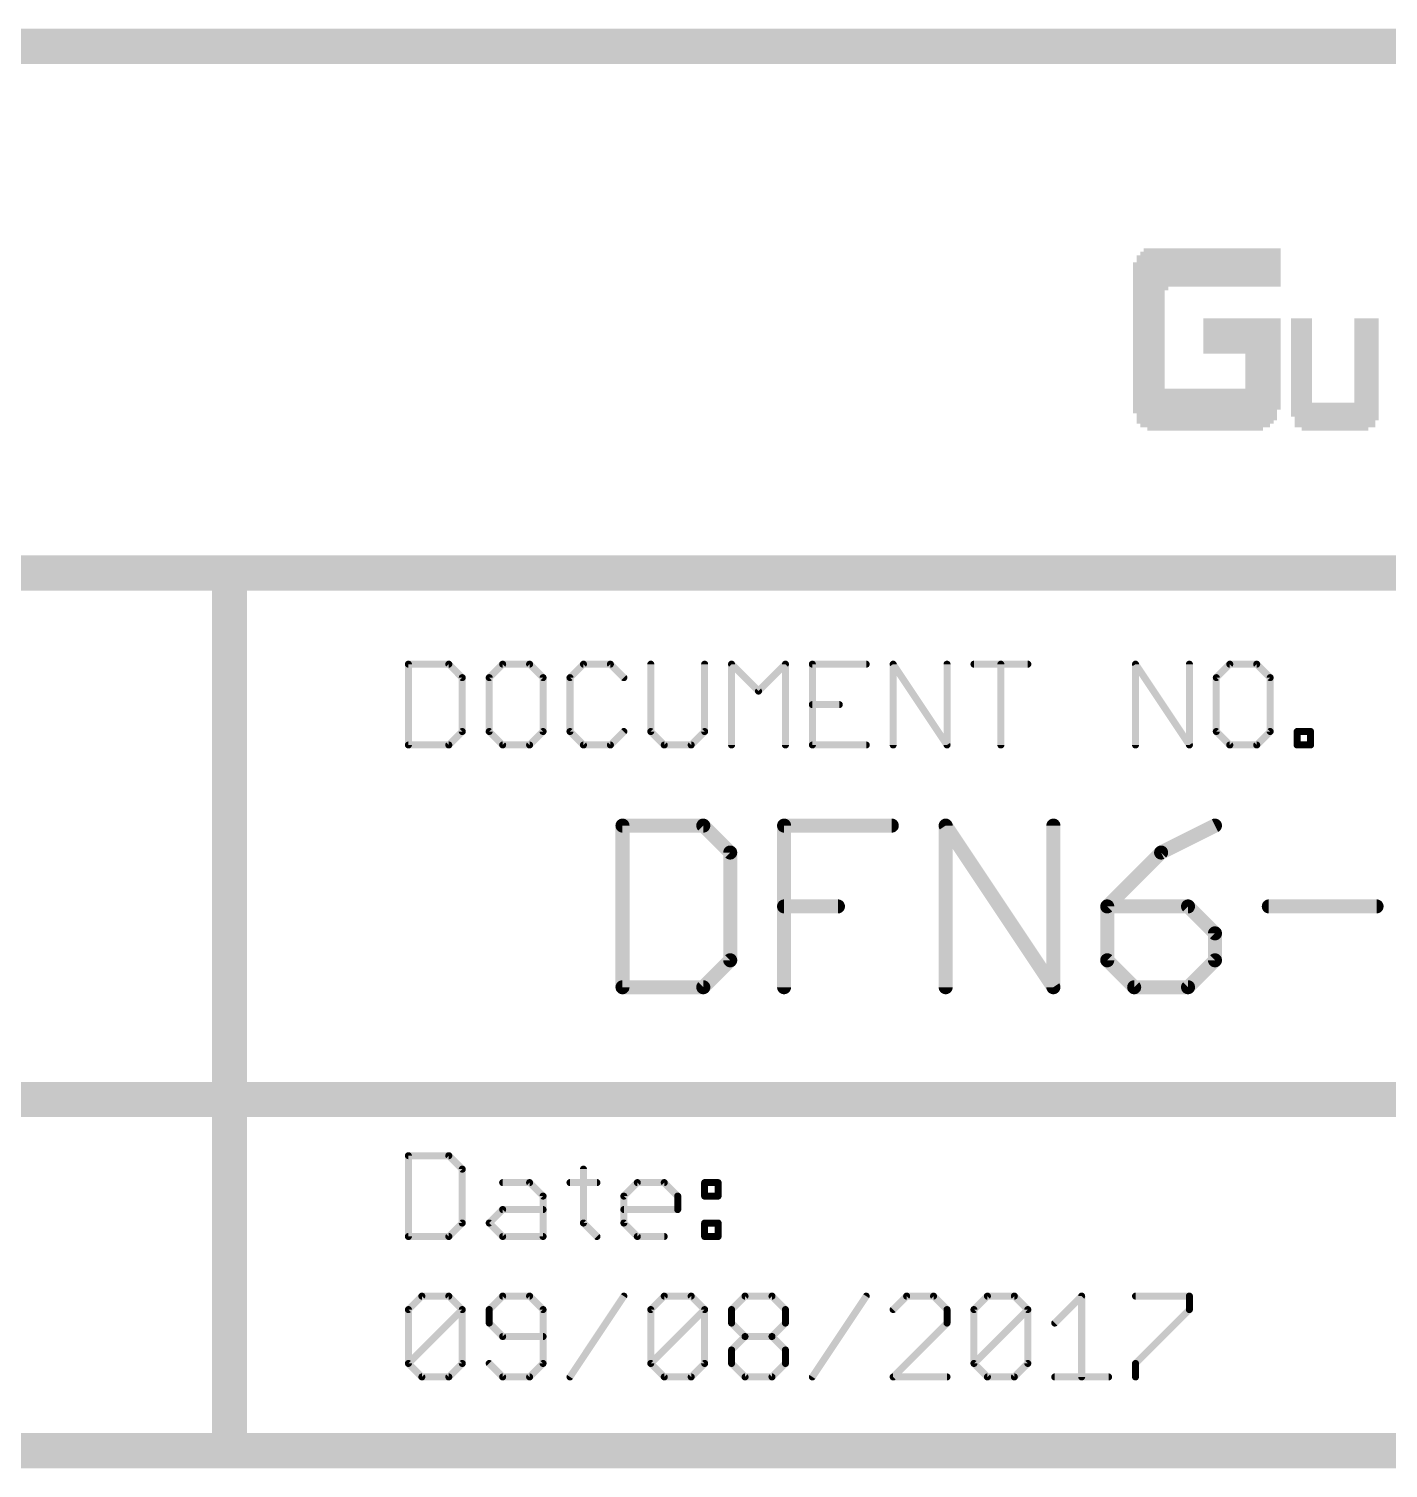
# Model space of a CAD drawing. Extents: x -1.41 to 8.41, y -3.01 to 3.01.
# Drawn here: x 6.386 to 7.16, y -3.01 to -2.19 of the extents above; entities that cross this region are included whole.
import ezdxf

# ---------------------------------------------------------------- set-up
doc = ezdxf.new("R2010")
doc.units = 0
doc.layers.add('52', color=253, linetype='CONTINUOUS')

# ---------------------------------------------------------------- blocks, each defined once
blk = doc.blocks.new('RECT')
blk.add_solid([(-0.5, -0.5), (0.5, -0.5), (-0.5, 0.5), (0.5, 0.5)])

msp = doc.modelspace()

# ---------------------------------------------------------------- linework, layer by layer
at = {"layer": '52'}
for points, const_width in [([(5.8, -2.2), (8.4, -2.2)], 0.02), ([(6.5, -2.5), (6.1, -2.5)], 0.02), ([(8, -2.5), (6.5, -2.5)], 0.02), ([(6.5, -2.5), (6.5, -2.8)], 0.02), ([(6.602, -2.551961), (6.602, -2.598)], 0.004), ([(6.62502, -2.551961), (6.602, -2.551961)], 0.004), ([(6.632693, -2.559634), (6.62502, -2.551961)], 0.004), ([(6.655712, -2.551961), (6.648039, -2.559634)], 0.004), ([(6.671059, -2.551961), (6.655712, -2.551961)], 0.004), ([(6.678732, -2.559634), (6.671059, -2.551961)], 0.004), ([(6.701752, -2.551961), (6.694078, -2.559634)], 0.004), ([(6.717098, -2.551961), (6.701752, -2.551961)], 0.004), ([(6.724771, -2.559634), (6.717098, -2.551961)], 0.004), ([(6.740118, -2.551961), (6.740118, -2.590327)], 0.004), ([(6.770811, -2.590327), (6.770811, -2.551961)], 0.004), ([(6.786157, -2.598), (6.786157, -2.551961)], 0.004), ([(6.786157, -2.551961), (6.801503, -2.567307)], 0.004), ([(6.801503, -2.567307), (6.81685, -2.551961)], 0.004), ([(6.81685, -2.551961), (6.81685, -2.598)], 0.004), ([(6.862889, -2.551961), (6.832196, -2.551961)], 0.004), ([(6.832196, -2.551961), (6.832196, -2.598)], 0.004), ([(6.878235, -2.598), (6.878235, -2.551961)], 0.004), ([(6.878235, -2.551961), (6.908928, -2.598)], 0.004), ([(6.908928, -2.598), (6.908928, -2.551961)], 0.004), ([(6.924275, -2.551961), (6.954968, -2.551961)], 0.004), ([(6.939621, -2.598), (6.939621, -2.551961)], 0.004), ([(7.016353, -2.598), (7.016353, -2.551961)], 0.004), ([(7.016353, -2.551961), (7.047046, -2.598)], 0.004), ([(7.047046, -2.598), (7.047046, -2.551961)], 0.004), ([(7.070066, -2.551961), (7.062392, -2.559634)], 0.004), ([(7.085412, -2.551961), (7.070066, -2.551961)], 0.004), ([(7.093085, -2.559634), (7.085412, -2.551961)], 0.004), ([(6.632693, -2.590327), (6.632693, -2.559634)], 0.004), ([(6.648039, -2.559634), (6.648039, -2.590327)], 0.004), ([(6.678732, -2.590327), (6.678732, -2.559634)], 0.004), ([(6.694078, -2.559634), (6.694078, -2.590327)], 0.004), ([(7.062392, -2.559634), (7.062392, -2.590327)], 0.004), ([(7.093085, -2.590327), (7.093085, -2.559634)], 0.004), ([(6.832196, -2.57498), (6.847543, -2.57498)], 0.004), ([(6.62502, -2.598), (6.632693, -2.590327)], 0.004), ([(6.648039, -2.590327), (6.655712, -2.598)], 0.004), ([(6.671059, -2.598), (6.678732, -2.590327)], 0.004), ([(6.694078, -2.590327), (6.701752, -2.598)], 0.004), ([(6.717098, -2.598), (6.724771, -2.590327)], 0.004), ([(6.740118, -2.590327), (6.747791, -2.598)], 0.004), ([(6.763137, -2.598), (6.770811, -2.590327)], 0.004), ([(7.062392, -2.590327), (7.070066, -2.598)], 0.004), ([(7.085412, -2.598), (7.093085, -2.590327)], 0.004), ([(7.108432, -2.598), (7.108432, -2.590327)], 0.004), ([(7.108432, -2.590327), (7.116105, -2.590327)], 0.004), ([(7.116105, -2.590327), (7.116105, -2.598)], 0.004), ([(6.602, -2.598), (6.62502, -2.598)], 0.004), ([(6.655712, -2.598), (6.671059, -2.598)], 0.004), ([(6.701752, -2.598), (6.717098, -2.598)], 0.004), ([(6.747791, -2.598), (6.763137, -2.598)], 0.004), ([(6.832196, -2.598), (6.862889, -2.598)], 0.004), ([(7.070066, -2.598), (7.085412, -2.598)], 0.004), ([(7.116105, -2.598), (7.108432, -2.598)], 0.004), ([(6.724, -2.643921), (6.724, -2.736)], 0.008), ([(6.770039, -2.643921), (6.724, -2.643921)], 0.008), ([(6.785386, -2.659268), (6.770039, -2.643921)], 0.008), ([(6.816079, -2.736), (6.816079, -2.643921)], 0.008), ([(6.816079, -2.643921), (6.877464, -2.643921)], 0.008), ([(6.908157, -2.736), (6.908157, -2.643921)], 0.008), ([(6.908157, -2.643921), (6.969543, -2.736)], 0.008), ([(6.969543, -2.736), (6.969543, -2.643921)], 0.008), ([(7.061622, -2.643921), (7.030929, -2.659268)], 0.008), ([(6.785386, -2.720654), (6.785386, -2.659268)], 0.008), ([(7.030929, -2.659268), (7.000236, -2.689961)], 0.008), ([(6.816079, -2.689961), (6.846771, -2.689961)], 0.008), ([(7.000236, -2.689961), (7.000236, -2.720654)], 0.008), ([(7.046275, -2.689961), (7.000236, -2.689961)], 0.008), ([(7.061622, -2.705307), (7.046275, -2.689961)], 0.008), ([(7.092314, -2.689961), (7.1537, -2.689961)], 0.008), ([(7.061622, -2.720654), (7.061622, -2.705307)], 0.008), ([(6.770039, -2.736), (6.785386, -2.720654)], 0.008), ([(7.000236, -2.720654), (7.015582, -2.736)], 0.008), ([(7.046275, -2.736), (7.061622, -2.720654)], 0.008), ([(6.724, -2.736), (6.770039, -2.736)], 0.008), ([(7.015582, -2.736), (7.046275, -2.736)], 0.008), ([(6.1, -2.8), (6.5, -2.8)], 0.02), ([(6.5, -2.8), (6.5, -3)], 0.02), ([(6.5, -2.8), (7.2, -2.8)], 0.02), ([(6.602, -2.831961), (6.602, -2.878)], 0.004), ([(6.62502, -2.831961), (6.602, -2.831961)], 0.004), ([(6.632693, -2.839634), (6.62502, -2.831961)], 0.004), ([(6.632693, -2.870327), (6.632693, -2.839634)], 0.004), ([(6.655712, -2.847307), (6.671059, -2.847307)], 0.004), ([(6.671059, -2.847307), (6.678732, -2.85498)], 0.004), ([(6.694078, -2.847307), (6.709425, -2.847307)], 0.004), ([(6.701752, -2.839634), (6.701752, -2.870327)], 0.004), ([(6.724771, -2.85498), (6.732444, -2.847307)], 0.004), ([(6.732444, -2.847307), (6.747791, -2.847307)], 0.004), ([(6.747791, -2.847307), (6.755464, -2.85498)], 0.004), ([(6.770811, -2.847307), (6.778484, -2.847307)], 0.004), ([(6.770811, -2.85498), (6.770811, -2.847307)], 0.004), ([(6.778484, -2.847307), (6.778484, -2.85498)], 0.004), ([(6.678732, -2.85498), (6.678732, -2.878)], 0.004), ([(6.724771, -2.870327), (6.724771, -2.85498)], 0.004), ([(6.755464, -2.85498), (6.755464, -2.862654)], 0.004), ([(6.778484, -2.85498), (6.770811, -2.85498)], 0.004), ([(6.648039, -2.870327), (6.655712, -2.862654)], 0.004), ([(6.655712, -2.862654), (6.678732, -2.862654)], 0.004), ([(6.755464, -2.862654), (6.724771, -2.862654)], 0.004), ([(6.62502, -2.878), (6.632693, -2.870327)], 0.004), ([(6.655712, -2.878), (6.648039, -2.870327)], 0.004), ([(6.701752, -2.870327), (6.709425, -2.878)], 0.004), ([(6.732444, -2.878), (6.724771, -2.870327)], 0.004), ([(6.770811, -2.870327), (6.778484, -2.870327)], 0.004), ([(6.770811, -2.878), (6.770811, -2.870327)], 0.004), ([(6.778484, -2.870327), (6.778484, -2.878)], 0.004), ([(6.602, -2.878), (6.62502, -2.878)], 0.004), ([(6.678732, -2.878), (6.655712, -2.878)], 0.004), ([(6.747791, -2.878), (6.732444, -2.878)], 0.004), ([(6.778484, -2.878), (6.770811, -2.878)], 0.004), ([(6.602, -2.919634), (6.609673, -2.911961)], 0.004), ([(6.609673, -2.911961), (6.62502, -2.911961)], 0.004), ([(6.62502, -2.911961), (6.632693, -2.919634)], 0.004), ([(6.655712, -2.911961), (6.648039, -2.919634)], 0.004), ([(6.671059, -2.911961), (6.655712, -2.911961)], 0.004), ([(6.678732, -2.919634), (6.671059, -2.911961)], 0.004), ([(6.694078, -2.958), (6.724771, -2.911961)], 0.004), ([(6.740118, -2.919634), (6.747791, -2.911961)], 0.004), ([(6.747791, -2.911961), (6.763137, -2.911961)], 0.004), ([(6.763137, -2.911961), (6.770811, -2.919634)], 0.004), ([(6.786157, -2.919634), (6.79383, -2.911961)], 0.004), ([(6.79383, -2.911961), (6.809177, -2.911961)], 0.004), ([(6.809177, -2.911961), (6.81685, -2.919634)], 0.004), ([(6.832196, -2.958), (6.862889, -2.911961)], 0.004), ([(6.885909, -2.911961), (6.878235, -2.919634)], 0.004), ([(6.901255, -2.911961), (6.885909, -2.911961)], 0.004), ([(6.908928, -2.919634), (6.901255, -2.911961)], 0.004), ([(6.924275, -2.919634), (6.931948, -2.911961)], 0.004), ([(6.931948, -2.911961), (6.947294, -2.911961)], 0.004), ([(6.947294, -2.911961), (6.954968, -2.919634)], 0.004), ([(6.970314, -2.927307), (6.98566, -2.911961)], 0.004), ([(6.98566, -2.911961), (6.98566, -2.958)], 0.004), ([(7.016353, -2.911961), (7.047046, -2.911961)], 0.004), ([(7.047046, -2.911961), (7.047046, -2.919634)], 0.004), ([(6.602, -2.950327), (6.602, -2.919634)], 0.004), ([(6.602, -2.950327), (6.632693, -2.919634)], 0.004), ([(6.632693, -2.919634), (6.632693, -2.950327)], 0.004), ([(6.648039, -2.919634), (6.648039, -2.927307)], 0.004), ([(6.678732, -2.950327), (6.678732, -2.919634)], 0.004), ([(6.740118, -2.950327), (6.740118, -2.919634)], 0.004), ([(6.740118, -2.950327), (6.770811, -2.919634)], 0.004), ([(6.770811, -2.919634), (6.770811, -2.950327)], 0.004), ([(6.786157, -2.927307), (6.786157, -2.919634)], 0.004), ([(6.81685, -2.919634), (6.81685, -2.927307)], 0.004), ([(6.908928, -2.927307), (6.908928, -2.919634)], 0.004), ([(6.924275, -2.950327), (6.924275, -2.919634)], 0.004), ([(6.924275, -2.950327), (6.954968, -2.919634)], 0.004), ([(6.954968, -2.919634), (6.954968, -2.950327)], 0.004), ([(7.047046, -2.919634), (7.016353, -2.950327)], 0.004), ([(6.648039, -2.927307), (6.655712, -2.93498)], 0.004), ([(6.79383, -2.93498), (6.786157, -2.927307)], 0.004), ([(6.81685, -2.927307), (6.809177, -2.93498)], 0.004), ([(6.878235, -2.958), (6.908928, -2.927307)], 0.004), ([(6.655712, -2.93498), (6.678732, -2.93498)], 0.004), ([(6.786157, -2.942654), (6.79383, -2.93498)], 0.004), ([(6.79383, -2.93498), (6.809177, -2.93498)], 0.004), ([(6.809177, -2.93498), (6.81685, -2.942654)], 0.004), ([(6.786157, -2.950327), (6.786157, -2.942654)], 0.004), ([(6.81685, -2.942654), (6.81685, -2.950327)], 0.004), ([(6.609673, -2.958), (6.602, -2.950327)], 0.004), ([(6.632693, -2.950327), (6.62502, -2.958)], 0.004), ([(6.648039, -2.950327), (6.655712, -2.958)], 0.004), ([(6.671059, -2.958), (6.678732, -2.950327)], 0.004), ([(6.747791, -2.958), (6.740118, -2.950327)], 0.004), ([(6.770811, -2.950327), (6.763137, -2.958)], 0.004), ([(6.79383, -2.958), (6.786157, -2.950327)], 0.004), ([(6.81685, -2.950327), (6.809177, -2.958)], 0.004), ([(6.931948, -2.958), (6.924275, -2.950327)], 0.004), ([(6.954968, -2.950327), (6.947294, -2.958)], 0.004), ([(7.016353, -2.950327), (7.016353, -2.958)], 0.004), ([(6.62502, -2.958), (6.609673, -2.958)], 0.004), ([(6.655712, -2.958), (6.671059, -2.958)], 0.004), ([(6.763137, -2.958), (6.747791, -2.958)], 0.004), ([(6.809177, -2.958), (6.79383, -2.958)], 0.004), ([(6.908928, -2.958), (6.878235, -2.958)], 0.004), ([(6.947294, -2.958), (6.931948, -2.958)], 0.004), ([(6.970314, -2.958), (7.001007, -2.958)], 0.004), ([(5.8, -3), (6.5, -3)], 0.02), ([(6.5, -3), (7.2, -3)], 0.02)]:
    msp.add_lwpolyline(points, dxfattribs=dict(at, const_width=const_width))
for points, const_width in [([(6.5, -2.495, 1), (6.5, -2.505)], 0.01), ([(6.505, -2.5, 1), (6.495, -2.5)], 0.01), ([(6.5, -2.505, 1), (6.5, -2.495)], 0.01), ([(6.603, -2.551961, 1), (6.601, -2.551961)], 0.002), ([(6.602, -2.550961, 1), (6.602, -2.552961)], 0.002), ([(6.625727, -2.551254, 1), (6.624312, -2.552668)], 0.002), ([(6.62502, -2.552961, 1), (6.62502, -2.550961)], 0.002), ([(6.655712, -2.550961, 1), (6.655712, -2.552961)], 0.002), ([(6.656419, -2.552668, 1), (6.655005, -2.551254)], 0.002), ([(6.671766, -2.551254, 1), (6.670352, -2.552668)], 0.002), ([(6.671059, -2.552961, 1), (6.671059, -2.550961)], 0.002), ([(6.701752, -2.550961, 1), (6.701752, -2.552961)], 0.002), ([(6.702459, -2.552668, 1), (6.701044, -2.551254)], 0.002), ([(6.717805, -2.551254, 1), (6.716391, -2.552668)], 0.002), ([(6.717098, -2.552961, 1), (6.717098, -2.550961)], 0.002), ([(6.741118, -2.551961, 1), (6.739118, -2.551961)], 0.002), ([(6.771811, -2.551961, 1), (6.769811, -2.551961)], 0.002), ([(6.787157, -2.551961, 1), (6.785157, -2.551961)], 0.002), ([(6.786864, -2.551254, 1), (6.78545, -2.552668)], 0.002), ([(6.81785, -2.551961, 1), (6.81585, -2.551961)], 0.002), ([(6.817557, -2.552668, 1), (6.816143, -2.551254)], 0.002), ([(6.832196, -2.550961, 1), (6.832196, -2.552961)], 0.002), ([(6.833196, -2.551961, 1), (6.831196, -2.551961)], 0.002), ([(6.862889, -2.552961, 1), (6.862889, -2.550961)], 0.002), ([(6.879068, -2.551406, 1), (6.877403, -2.552515)], 0.002), ([(6.879235, -2.551961, 1), (6.877235, -2.551961)], 0.002), ([(6.909928, -2.551961, 1), (6.907928, -2.551961)], 0.002), ([(6.924275, -2.550961, 1), (6.924275, -2.552961)], 0.002), ([(6.940621, -2.551961, 1), (6.938621, -2.551961)], 0.002), ([(6.954968, -2.552961, 1), (6.954968, -2.550961)], 0.002), ([(7.017353, -2.551961, 1), (7.015353, -2.551961)], 0.002), ([(7.017185, -2.551406, 1), (7.015521, -2.552515)], 0.002), ([(7.048046, -2.551961, 1), (7.046046, -2.551961)], 0.002), ([(7.070066, -2.550961, 1), (7.070066, -2.552961)], 0.002), ([(7.070773, -2.552668, 1), (7.069358, -2.551254)], 0.002), ([(7.086119, -2.551254, 1), (7.084705, -2.552668)], 0.002), ([(7.085412, -2.552961, 1), (7.085412, -2.550961)], 0.002), ([(6.633693, -2.559634, 1), (6.631693, -2.559634)], 0.002), ([(6.631986, -2.560341, 1), (6.6334, -2.558927)], 0.002), ([(6.649039, -2.559634, 1), (6.647039, -2.559634)], 0.002), ([(6.647332, -2.558927, 1), (6.648746, -2.560341)], 0.002), ([(6.679732, -2.559634, 1), (6.677732, -2.559634)], 0.002), ([(6.678025, -2.560341, 1), (6.679439, -2.558927)], 0.002), ([(6.695078, -2.559634, 1), (6.693078, -2.559634)], 0.002), ([(6.693371, -2.558927, 1), (6.694786, -2.560341)], 0.002), ([(6.724064, -2.560341, 1), (6.725478, -2.558927)], 0.002), ([(7.063392, -2.559634, 1), (7.061392, -2.559634)], 0.002), ([(7.061685, -2.558927, 1), (7.0631, -2.560341)], 0.002), ([(7.094085, -2.559634, 1), (7.092085, -2.559634)], 0.002), ([(7.092378, -2.560341, 1), (7.093792, -2.558927)], 0.002), ([(6.800796, -2.5666, 1), (6.80221, -2.568014)], 0.002), ([(6.800796, -2.568014, 1), (6.80221, -2.5666)], 0.002), ([(6.832196, -2.57398, 1), (6.832196, -2.57598)], 0.002), ([(6.847543, -2.57598, 1), (6.847543, -2.57398)], 0.002), ([(6.631693, -2.590327, 1), (6.633693, -2.590327)], 0.002), ([(6.6334, -2.591034, 1), (6.631986, -2.58962)], 0.002), ([(6.648746, -2.58962, 1), (6.647332, -2.591034)], 0.002), ([(6.647039, -2.590327, 1), (6.649039, -2.590327)], 0.002), ([(6.677732, -2.590327, 1), (6.679732, -2.590327)], 0.002), ([(6.679439, -2.591034, 1), (6.678025, -2.58962)], 0.002), ([(6.694786, -2.58962, 1), (6.693371, -2.591034)], 0.002), ([(6.693078, -2.590327, 1), (6.695078, -2.590327)], 0.002), ([(6.725478, -2.591034, 1), (6.724064, -2.58962)], 0.002), ([(6.740825, -2.58962, 1), (6.739411, -2.591034)], 0.002), ([(6.739118, -2.590327, 1), (6.741118, -2.590327)], 0.002), ([(6.769811, -2.590327, 1), (6.771811, -2.590327)], 0.002), ([(6.771518, -2.591034, 1), (6.770103, -2.58962)], 0.002), ([(7.0631, -2.58962, 1), (7.061685, -2.591034)], 0.002), ([(7.061392, -2.590327, 1), (7.063392, -2.590327)], 0.002), ([(7.092085, -2.590327, 1), (7.094085, -2.590327)], 0.002), ([(7.093792, -2.591034, 1), (7.092378, -2.58962)], 0.002), ([(7.109432, -2.590327, 1), (7.107432, -2.590327)], 0.002), ([(7.108432, -2.589327, 1), (7.108432, -2.591327)], 0.002), ([(7.117105, -2.590327, 1), (7.115105, -2.590327)], 0.002), ([(7.116105, -2.591327, 1), (7.116105, -2.589327)], 0.002), ([(6.602, -2.597, 1), (6.602, -2.599)], 0.002), ([(6.601, -2.598, 1), (6.603, -2.598)], 0.002), ([(6.624312, -2.597293, 1), (6.625727, -2.598707)], 0.002), ([(6.62502, -2.599, 1), (6.62502, -2.597)], 0.002), ([(6.655712, -2.597, 1), (6.655712, -2.599)], 0.002), ([(6.655005, -2.598707, 1), (6.656419, -2.597293)], 0.002), ([(6.670352, -2.597293, 1), (6.671766, -2.598707)], 0.002), ([(6.671059, -2.599, 1), (6.671059, -2.597)], 0.002), ([(6.701752, -2.597, 1), (6.701752, -2.599)], 0.002), ([(6.701044, -2.598707, 1), (6.702459, -2.597293)], 0.002), ([(6.716391, -2.597293, 1), (6.717805, -2.598707)], 0.002), ([(6.717098, -2.599, 1), (6.717098, -2.597)], 0.002), ([(6.747791, -2.597, 1), (6.747791, -2.599)], 0.002), ([(6.747084, -2.598707, 1), (6.748498, -2.597293)], 0.002), ([(6.76243, -2.597293, 1), (6.763844, -2.598707)], 0.002), ([(6.763137, -2.599, 1), (6.763137, -2.597)], 0.002), ([(6.785157, -2.598, 1), (6.787157, -2.598)], 0.002), ([(6.81585, -2.598, 1), (6.81785, -2.598)], 0.002), ([(6.832196, -2.597, 1), (6.832196, -2.599)], 0.002), ([(6.831196, -2.598, 1), (6.833196, -2.598)], 0.002), ([(6.862889, -2.599, 1), (6.862889, -2.597)], 0.002), ([(6.877235, -2.598, 1), (6.879235, -2.598)], 0.002), ([(6.907928, -2.598, 1), (6.909928, -2.598)], 0.002), ([(6.908096, -2.598555, 1), (6.90976, -2.597445)], 0.002), ([(6.938621, -2.598, 1), (6.940621, -2.598)], 0.002), ([(7.015353, -2.598, 1), (7.017353, -2.598)], 0.002), ([(7.046046, -2.598, 1), (7.048046, -2.598)], 0.002), ([(7.046214, -2.598555, 1), (7.047878, -2.597445)], 0.002), ([(7.070066, -2.597, 1), (7.070066, -2.599)], 0.002), ([(7.069358, -2.598707, 1), (7.070773, -2.597293)], 0.002), ([(7.084705, -2.597293, 1), (7.086119, -2.598707)], 0.002), ([(7.085412, -2.599, 1), (7.085412, -2.597)], 0.002), ([(7.108432, -2.597, 1), (7.108432, -2.599)], 0.002), ([(7.107432, -2.598, 1), (7.109432, -2.598)], 0.002), ([(7.115105, -2.598, 1), (7.117105, -2.598)], 0.002), ([(7.116105, -2.599, 1), (7.116105, -2.597)], 0.002), ([(6.726, -2.643921, 1), (6.722, -2.643921)], 0.004), ([(6.724, -2.641921, 1), (6.724, -2.645921)], 0.004), ([(6.771453, -2.642507, 1), (6.768625, -2.645336)], 0.004), ([(6.770039, -2.645921, 1), (6.770039, -2.641921)], 0.004), ([(6.818079, -2.643921, 1), (6.814079, -2.643921)], 0.004), ([(6.816079, -2.641921, 1), (6.816079, -2.645921)], 0.004), ([(6.877464, -2.645921, 1), (6.877464, -2.641921)], 0.004), ([(6.910157, -2.643921, 1), (6.906157, -2.643921)], 0.004), ([(6.909821, -2.642812, 1), (6.906493, -2.645031)], 0.004), ([(6.971543, -2.643921, 1), (6.967543, -2.643921)], 0.004), ([(7.062516, -2.64571, 1), (7.060727, -2.642133)], 0.004), ([(6.787386, -2.659268, 1), (6.783386, -2.659268)], 0.004), ([(6.783971, -2.660682, 1), (6.7868, -2.657854)], 0.004), ([(7.030034, -2.657479, 1), (7.031823, -2.661057)], 0.004), ([(7.032343, -2.660682, 1), (7.029514, -2.657854)], 0.004), ([(6.816079, -2.687961, 1), (6.816079, -2.691961)], 0.004), ([(6.846771, -2.691961, 1), (6.846771, -2.687961)], 0.004), ([(7.002236, -2.689961, 1), (6.998236, -2.689961)], 0.004), ([(7.000236, -2.687961, 1), (7.000236, -2.691961)], 0.004), ([(6.998822, -2.688547, 1), (7.00165, -2.691375)], 0.004), ([(7.047689, -2.688547, 1), (7.044861, -2.691375)], 0.004), ([(7.046275, -2.691961, 1), (7.046275, -2.687961)], 0.004), ([(7.092314, -2.687961, 1), (7.092314, -2.691961)], 0.004), ([(7.1537, -2.691961, 1), (7.1537, -2.687961)], 0.004), ([(7.063622, -2.705307, 1), (7.059622, -2.705307)], 0.004), ([(7.060207, -2.706721, 1), (7.063036, -2.703893)], 0.004), ([(6.783386, -2.720654, 1), (6.787386, -2.720654)], 0.004), ([(6.7868, -2.722068, 1), (6.783971, -2.719239)], 0.004), ([(7.00165, -2.719239, 1), (6.998822, -2.722068)], 0.004), ([(6.998236, -2.720654, 1), (7.002236, -2.720654)], 0.004), ([(7.059622, -2.720654, 1), (7.063622, -2.720654)], 0.004), ([(7.063036, -2.722068, 1), (7.060207, -2.719239)], 0.004), ([(6.724, -2.734, 1), (6.724, -2.738)], 0.004), ([(6.722, -2.736, 1), (6.726, -2.736)], 0.004), ([(6.768625, -2.734586, 1), (6.771453, -2.737414)], 0.004), ([(6.770039, -2.738, 1), (6.770039, -2.734)], 0.004), ([(6.814079, -2.736, 1), (6.818079, -2.736)], 0.004), ([(6.906157, -2.736, 1), (6.910157, -2.736)], 0.004), ([(6.967543, -2.736, 1), (6.971543, -2.736)], 0.004), ([(6.967879, -2.737109, 1), (6.971207, -2.734891)], 0.004), ([(7.015582, -2.734, 1), (7.015582, -2.738)], 0.004), ([(7.014168, -2.737414, 1), (7.016996, -2.734586)], 0.004), ([(7.044861, -2.734586, 1), (7.047689, -2.737414)], 0.004), ([(7.046275, -2.738, 1), (7.046275, -2.734)], 0.004), ([(6.505, -2.8, 1), (6.495, -2.8)], 0.01), ([(6.5, -2.795, 1), (6.5, -2.805)], 0.01), ([(6.495, -2.8, 1), (6.505, -2.8)], 0.01), ([(6.5, -2.805, 1), (6.5, -2.795)], 0.01), ([(6.603, -2.831961, 1), (6.601, -2.831961)], 0.002), ([(6.602, -2.830961, 1), (6.602, -2.832961)], 0.002), ([(6.625727, -2.831254, 1), (6.624312, -2.832668)], 0.002), ([(6.62502, -2.832961, 1), (6.62502, -2.830961)], 0.002), ([(6.633693, -2.839634, 1), (6.631693, -2.839634)], 0.002), ([(6.631986, -2.840341, 1), (6.6334, -2.838927)], 0.002), ([(6.655712, -2.846307, 1), (6.655712, -2.848307)], 0.002), ([(6.671766, -2.8466, 1), (6.670352, -2.848014)], 0.002), ([(6.671059, -2.848307, 1), (6.671059, -2.846307)], 0.002), ([(6.694078, -2.846307, 1), (6.694078, -2.848307)], 0.002), ([(6.702752, -2.839634, 1), (6.700752, -2.839634)], 0.002), ([(6.709425, -2.848307, 1), (6.709425, -2.846307)], 0.002), ([(6.732444, -2.846307, 1), (6.732444, -2.848307)], 0.002), ([(6.733152, -2.848014, 1), (6.731737, -2.8466)], 0.002), ([(6.748498, -2.8466, 1), (6.747084, -2.848014)], 0.002), ([(6.747791, -2.848307, 1), (6.747791, -2.846307)], 0.002), ([(6.770811, -2.846307, 1), (6.770811, -2.848307)], 0.002), ([(6.771811, -2.847307, 1), (6.769811, -2.847307)], 0.002), ([(6.779484, -2.847307, 1), (6.777484, -2.847307)], 0.002), ([(6.778484, -2.848307, 1), (6.778484, -2.846307)], 0.002), ([(6.679732, -2.85498, 1), (6.677732, -2.85498)], 0.002), ([(6.678025, -2.855688, 1), (6.679439, -2.854273)], 0.002), ([(6.725771, -2.85498, 1), (6.723771, -2.85498)], 0.002), ([(6.724064, -2.854273, 1), (6.725478, -2.855688)], 0.002), ([(6.756464, -2.85498, 1), (6.754464, -2.85498)], 0.002), ([(6.754757, -2.855688, 1), (6.756171, -2.854273)], 0.002), ([(6.770811, -2.85398, 1), (6.770811, -2.85598)], 0.002), ([(6.778484, -2.85598, 1), (6.778484, -2.85398)], 0.002), ([(6.655712, -2.861654, 1), (6.655712, -2.863654)], 0.002), ([(6.656419, -2.863361, 1), (6.655005, -2.861947)], 0.002), ([(6.678732, -2.863654, 1), (6.678732, -2.861654)], 0.002), ([(6.724771, -2.861654, 1), (6.724771, -2.863654)], 0.002), ([(6.754464, -2.862654, 1), (6.756464, -2.862654)], 0.002), ([(6.755464, -2.863654, 1), (6.755464, -2.861654)], 0.002), ([(6.769811, -2.85498, 1), (6.771811, -2.85498)], 0.002), ([(6.777484, -2.85498, 1), (6.779484, -2.85498)], 0.002), ([(6.631693, -2.870327, 1), (6.633693, -2.870327)], 0.002), ([(6.6334, -2.871034, 1), (6.631986, -2.86962)], 0.002), ([(6.648746, -2.86962, 1), (6.647332, -2.871034)], 0.002), ([(6.647332, -2.86962, 1), (6.648746, -2.871034)], 0.002), ([(6.702459, -2.86962, 1), (6.701044, -2.871034)], 0.002), ([(6.700752, -2.870327, 1), (6.702752, -2.870327)], 0.002), ([(6.725478, -2.86962, 1), (6.724064, -2.871034)], 0.002), ([(6.723771, -2.870327, 1), (6.725771, -2.870327)], 0.002), ([(6.770811, -2.869327, 1), (6.770811, -2.871327)], 0.002), ([(6.771811, -2.870327, 1), (6.769811, -2.870327)], 0.002), ([(6.779484, -2.870327, 1), (6.777484, -2.870327)], 0.002), ([(6.778484, -2.871327, 1), (6.778484, -2.869327)], 0.002), ([(6.602, -2.877, 1), (6.602, -2.879)], 0.002), ([(6.601, -2.878, 1), (6.603, -2.878)], 0.002), ([(6.624312, -2.877293, 1), (6.625727, -2.878707)], 0.002), ([(6.62502, -2.879, 1), (6.62502, -2.877)], 0.002), ([(6.655712, -2.877, 1), (6.655712, -2.879)], 0.002), ([(6.655005, -2.878707, 1), (6.656419, -2.877293)], 0.002), ([(6.677732, -2.878, 1), (6.679732, -2.878)], 0.002), ([(6.678732, -2.879, 1), (6.678732, -2.877)], 0.002), ([(6.708718, -2.878707, 1), (6.710132, -2.877293)], 0.002), ([(6.732444, -2.877, 1), (6.732444, -2.879)], 0.002), ([(6.731737, -2.878707, 1), (6.733151, -2.877293)], 0.002), ([(6.747791, -2.879, 1), (6.747791, -2.877)], 0.002), ([(6.770811, -2.877, 1), (6.770811, -2.879)], 0.002), ([(6.769811, -2.878, 1), (6.771811, -2.878)], 0.002), ([(6.777484, -2.878, 1), (6.779484, -2.878)], 0.002), ([(6.778484, -2.879, 1), (6.778484, -2.877)], 0.002), ([(6.609673, -2.910961, 1), (6.609673, -2.912961)], 0.002), ([(6.61038, -2.912668, 1), (6.608966, -2.911254)], 0.002), ([(6.625727, -2.911254, 1), (6.624312, -2.912668)], 0.002), ([(6.62502, -2.912961, 1), (6.62502, -2.910961)], 0.002), ([(6.655712, -2.910961, 1), (6.655712, -2.912961)], 0.002), ([(6.656419, -2.912668, 1), (6.655005, -2.911254)], 0.002), ([(6.671766, -2.911254, 1), (6.670352, -2.912668)], 0.002), ([(6.671059, -2.912961, 1), (6.671059, -2.910961)], 0.002), ([(6.725603, -2.912515, 1), (6.723939, -2.911406)], 0.002), ([(6.747791, -2.910961, 1), (6.747791, -2.912961)], 0.002), ([(6.748498, -2.912668, 1), (6.747084, -2.911254)], 0.002), ([(6.763844, -2.911254, 1), (6.76243, -2.912668)], 0.002), ([(6.763137, -2.912961, 1), (6.763137, -2.910961)], 0.002), ([(6.79383, -2.910961, 1), (6.79383, -2.912961)], 0.002), ([(6.794537, -2.912668, 1), (6.793123, -2.911254)], 0.002), ([(6.809884, -2.911254, 1), (6.808469, -2.912668)], 0.002), ([(6.809177, -2.912961, 1), (6.809177, -2.910961)], 0.002), ([(6.863721, -2.912515, 1), (6.862057, -2.911406)], 0.002), ([(6.885909, -2.910961, 1), (6.885909, -2.912961)], 0.002), ([(6.886616, -2.912668, 1), (6.885201, -2.911254)], 0.002), ([(6.901962, -2.911254, 1), (6.900548, -2.912668)], 0.002), ([(6.901255, -2.912961, 1), (6.901255, -2.910961)], 0.002), ([(6.931948, -2.910961, 1), (6.931948, -2.912961)], 0.002), ([(6.932655, -2.912668, 1), (6.931241, -2.911254)], 0.002), ([(6.948001, -2.911254, 1), (6.946587, -2.912668)], 0.002), ([(6.947294, -2.912961, 1), (6.947294, -2.910961)], 0.002), ([(6.98666, -2.911961, 1), (6.98466, -2.911961)], 0.002), ([(6.986367, -2.912668, 1), (6.984953, -2.911254)], 0.002), ([(7.016353, -2.910961, 1), (7.016353, -2.912961)], 0.002), ([(7.048046, -2.911961, 1), (7.046046, -2.911961)], 0.002), ([(7.047046, -2.912961, 1), (7.047046, -2.910961)], 0.002), ([(6.603, -2.919634, 1), (6.601, -2.919634)], 0.002), ([(6.601293, -2.918927, 1), (6.602707, -2.920341)], 0.002), ([(6.633693, -2.919634, 1), (6.631693, -2.919634)], 0.002), ([(6.6334, -2.920341, 1), (6.631986, -2.918927)], 0.002), ([(6.631986, -2.920341, 1), (6.6334, -2.918927)], 0.002), ([(6.649039, -2.919634, 1), (6.647039, -2.919634)], 0.002), ([(6.647332, -2.918927, 1), (6.648746, -2.920341)], 0.002), ([(6.679732, -2.919634, 1), (6.677732, -2.919634)], 0.002), ([(6.678025, -2.920341, 1), (6.679439, -2.918927)], 0.002), ([(6.741118, -2.919634, 1), (6.739118, -2.919634)], 0.002), ([(6.739411, -2.918927, 1), (6.740825, -2.920341)], 0.002), ([(6.771811, -2.919634, 1), (6.769811, -2.919634)], 0.002), ([(6.771518, -2.920341, 1), (6.770103, -2.918927)], 0.002), ([(6.770103, -2.920341, 1), (6.771518, -2.918927)], 0.002), ([(6.787157, -2.919634, 1), (6.785157, -2.919634)], 0.002), ([(6.78545, -2.918927, 1), (6.786864, -2.920341)], 0.002), ([(6.81785, -2.919634, 1), (6.81585, -2.919634)], 0.002), ([(6.816143, -2.920341, 1), (6.817557, -2.918927)], 0.002), ([(6.877528, -2.918927, 1), (6.878943, -2.920341)], 0.002), ([(6.909928, -2.919634, 1), (6.907928, -2.919634)], 0.002), ([(6.908221, -2.920341, 1), (6.909635, -2.918927)], 0.002), ([(6.925275, -2.919634, 1), (6.923275, -2.919634)], 0.002), ([(6.923568, -2.918927, 1), (6.924982, -2.920341)], 0.002), ([(6.955968, -2.919634, 1), (6.953968, -2.919634)], 0.002), ([(6.955675, -2.920341, 1), (6.95426, -2.918927)], 0.002), ([(6.95426, -2.920341, 1), (6.955675, -2.918927)], 0.002), ([(7.046046, -2.919634, 1), (7.048046, -2.919634)], 0.002), ([(7.047753, -2.920341, 1), (7.046339, -2.918927)], 0.002), ([(6.648746, -2.9266, 1), (6.647332, -2.928014)], 0.002), ([(6.647039, -2.927307, 1), (6.649039, -2.927307)], 0.002), ([(6.786864, -2.9266, 1), (6.78545, -2.928014)], 0.002), ([(6.785157, -2.927307, 1), (6.787157, -2.927307)], 0.002), ([(6.81585, -2.927307, 1), (6.81785, -2.927307)], 0.002), ([(6.817557, -2.928014, 1), (6.816143, -2.9266)], 0.002), ([(6.907928, -2.927307, 1), (6.909928, -2.927307)], 0.002), ([(6.909635, -2.928014, 1), (6.908221, -2.9266)], 0.002), ([(6.969607, -2.9266, 1), (6.971021, -2.928014)], 0.002), ([(6.655712, -2.93398, 1), (6.655712, -2.93598)], 0.002), ([(6.655005, -2.935688, 1), (6.656419, -2.934273)], 0.002), ([(6.678732, -2.93598, 1), (6.678732, -2.93398)], 0.002), ([(6.79383, -2.93398, 1), (6.79383, -2.93598)], 0.002), ([(6.794537, -2.935688, 1), (6.793123, -2.934273)], 0.002), ([(6.793123, -2.935688, 1), (6.794537, -2.934273)], 0.002), ([(6.809884, -2.934273, 1), (6.808469, -2.935688)], 0.002), ([(6.808469, -2.934273, 1), (6.809884, -2.935688)], 0.002), ([(6.809177, -2.93598, 1), (6.809177, -2.93398)], 0.002), ([(6.787157, -2.942654, 1), (6.785157, -2.942654)], 0.002), ([(6.78545, -2.941947, 1), (6.786864, -2.943361)], 0.002), ([(6.81785, -2.942654, 1), (6.81585, -2.942654)], 0.002), ([(6.816143, -2.943361, 1), (6.817557, -2.941947)], 0.002), ([(6.602707, -2.94962, 1), (6.601293, -2.951034)], 0.002), ([(6.601293, -2.94962, 1), (6.602707, -2.951034)], 0.002), ([(6.601, -2.950327, 1), (6.603, -2.950327)], 0.002), ([(6.631693, -2.950327, 1), (6.633693, -2.950327)], 0.002), ([(6.6334, -2.951034, 1), (6.631986, -2.94962)], 0.002), ([(6.648746, -2.94962, 1), (6.647332, -2.951034)], 0.002), ([(6.677732, -2.950327, 1), (6.679732, -2.950327)], 0.002), ([(6.679439, -2.951034, 1), (6.678025, -2.94962)], 0.002), ([(6.740825, -2.94962, 1), (6.739411, -2.951034)], 0.002), ([(6.739411, -2.94962, 1), (6.740825, -2.951034)], 0.002), ([(6.739118, -2.950327, 1), (6.741118, -2.950327)], 0.002), ([(6.769811, -2.950327, 1), (6.771811, -2.950327)], 0.002), ([(6.771518, -2.951034, 1), (6.770103, -2.94962)], 0.002), ([(6.786864, -2.94962, 1), (6.78545, -2.951034)], 0.002), ([(6.785157, -2.950327, 1), (6.787157, -2.950327)], 0.002), ([(6.81585, -2.950327, 1), (6.81785, -2.950327)], 0.002), ([(6.817557, -2.951034, 1), (6.816143, -2.94962)], 0.002), ([(6.924982, -2.94962, 1), (6.923568, -2.951034)], 0.002), ([(6.923568, -2.94962, 1), (6.924982, -2.951034)], 0.002), ([(6.923275, -2.950327, 1), (6.925275, -2.950327)], 0.002), ([(6.953968, -2.950327, 1), (6.955968, -2.950327)], 0.002), ([(6.955675, -2.951034, 1), (6.95426, -2.94962)], 0.002), ([(7.017353, -2.950327, 1), (7.015353, -2.950327)], 0.002), ([(7.015646, -2.94962, 1), (7.01706, -2.951034)], 0.002), ([(6.609673, -2.957, 1), (6.609673, -2.959)], 0.002), ([(6.608966, -2.958707, 1), (6.61038, -2.957293)], 0.002), ([(6.624312, -2.957293, 1), (6.625727, -2.958707)], 0.002), ([(6.62502, -2.959, 1), (6.62502, -2.957)], 0.002), ([(6.655712, -2.957, 1), (6.655712, -2.959)], 0.002), ([(6.655005, -2.958707, 1), (6.656419, -2.957293)], 0.002), ([(6.670352, -2.957293, 1), (6.671766, -2.958707)], 0.002), ([(6.671059, -2.959, 1), (6.671059, -2.957)], 0.002), ([(6.693246, -2.957445, 1), (6.694911, -2.958555)], 0.002), ([(6.747791, -2.957, 1), (6.747791, -2.959)], 0.002), ([(6.747084, -2.958707, 1), (6.748498, -2.957293)], 0.002), ([(6.76243, -2.957293, 1), (6.763844, -2.958707)], 0.002), ([(6.763137, -2.959, 1), (6.763137, -2.957)], 0.002), ([(6.79383, -2.957, 1), (6.79383, -2.959)], 0.002), ([(6.793123, -2.958707, 1), (6.794537, -2.957293)], 0.002), ([(6.808469, -2.957293, 1), (6.809884, -2.958707)], 0.002), ([(6.809177, -2.959, 1), (6.809177, -2.957)], 0.002), ([(6.831364, -2.957445, 1), (6.833028, -2.958555)], 0.002), ([(6.878235, -2.957, 1), (6.878235, -2.959)], 0.002), ([(6.877528, -2.957293, 1), (6.878943, -2.958707)], 0.002), ([(6.908928, -2.959, 1), (6.908928, -2.957)], 0.002), ([(6.931948, -2.957, 1), (6.931948, -2.959)], 0.002), ([(6.931241, -2.958707, 1), (6.932655, -2.957293)], 0.002), ([(6.946587, -2.957293, 1), (6.948001, -2.958707)], 0.002), ([(6.947294, -2.959, 1), (6.947294, -2.957)], 0.002), ([(6.970314, -2.957, 1), (6.970314, -2.959)], 0.002), ([(6.98466, -2.958, 1), (6.98666, -2.958)], 0.002), ([(7.001007, -2.959, 1), (7.001007, -2.957)], 0.002), ([(7.015353, -2.958, 1), (7.017353, -2.958)], 0.002), ([(6.5, -2.995, 1), (6.5, -3.005)], 0.01), ([(6.5, -3.005, 1), (6.5, -2.995)], 0.01), ([(6.495, -3, 1), (6.505, -3)], 0.01)]:
    msp.add_lwpolyline(points, format="xyb", dxfattribs=dict(at, const_width=const_width))

# ---------------------------------------------------------------- block references
at = {"layer": '52', "yscale": 0.002}
for p, xscale in [((7.058, -2.32), 0.082), ((7.059, -2.318), 0.08), ((7.06, -2.316), 0.078), ((7.057, -2.324), 0.084), ((7.057, -2.326), 0.084), ((7.057, -2.328), 0.084), ((7.058, -2.322), 0.082), ((7.057, -2.33), 0.084), ((7.057, -2.332), 0.084), ((7.057, -2.334), 0.084), ((7.057, -2.336), 0.084), ((7.025, -2.338), 0.02), ((7.024, -2.34), 0.018), ((7.024, -2.342), 0.018), ((7.024, -2.344), 0.018), ((7.024, -2.346), 0.018), ((7.024, -2.348), 0.018), ((7.024, -2.35), 0.018), ((7.024, -2.352), 0.018), ((7.024, -2.354), 0.018), ((7.024, -2.356), 0.018), ((7.024, -2.358), 0.018), ((7.024, -2.36), 0.018), ((7.024, -2.362), 0.018), ((7.077, -2.356), 0.044), ((7.077, -2.358), 0.044), ((7.077, -2.36), 0.044), ((7.077, -2.362), 0.044), ((7.111, -2.356), 0.012), ((7.111, -2.358), 0.012), ((7.111, -2.36), 0.012), ((7.111, -2.362), 0.012), ((7.148, -2.356), 0.014), ((7.148, -2.358), 0.014), ((7.148, -2.36), 0.014), ((7.148, -2.362), 0.014), ((7.024, -2.364), 0.018), ((7.024, -2.366), 0.018), ((7.024, -2.368), 0.018), ((7.024, -2.37), 0.018), ((7.077, -2.364), 0.044), ((7.077, -2.366), 0.044), ((7.077, -2.368), 0.044), ((7.077, -2.37), 0.044), ((7.111, -2.364), 0.012), ((7.111, -2.366), 0.012), ((7.111, -2.368), 0.012), ((7.111, -2.37), 0.012), ((7.148, -2.364), 0.014), ((7.148, -2.366), 0.014), ((7.148, -2.368), 0.014), ((7.148, -2.37), 0.014), ((7.024, -2.372), 0.018), ((7.024, -2.374), 0.018), ((7.024, -2.376), 0.018), ((7.024, -2.378), 0.018), ((7.077, -2.372), 0.044), ((7.077, -2.374), 0.044), ((7.089, -2.376), 0.02), ((7.089, -2.378), 0.02), ((7.111, -2.372), 0.012), ((7.111, -2.374), 0.012), ((7.111, -2.376), 0.012), ((7.111, -2.378), 0.012), ((7.148, -2.372), 0.014), ((7.148, -2.374), 0.014), ((7.148, -2.376), 0.014), ((7.148, -2.378), 0.014), ((7.024, -2.38), 0.018), ((7.024, -2.382), 0.018), ((7.024, -2.384), 0.018), ((7.024, -2.386), 0.018), ((7.089, -2.38), 0.02), ((7.089, -2.382), 0.02), ((7.089, -2.384), 0.02), ((7.089, -2.386), 0.02), ((7.111, -2.38), 0.012), ((7.111, -2.382), 0.012), ((7.111, -2.384), 0.012), ((7.111, -2.386), 0.012), ((7.148, -2.38), 0.014), ((7.148, -2.382), 0.014), ((7.148, -2.384), 0.014), ((7.148, -2.386), 0.014), ((7.024, -2.388), 0.018), ((7.024, -2.39), 0.018), ((7.024, -2.392), 0.018), ((7.024, -2.394), 0.018), ((7.089, -2.388), 0.02), ((7.089, -2.39), 0.02), ((7.089, -2.392), 0.02), ((7.089, -2.394), 0.02), ((7.111, -2.388), 0.012), ((7.111, -2.39), 0.012), ((7.111, -2.392), 0.012), ((7.111, -2.394), 0.012), ((7.148, -2.388), 0.014), ((7.148, -2.39), 0.014), ((7.148, -2.392), 0.014), ((7.148, -2.394), 0.014), ((7.057, -2.396), 0.084), ((7.057, -2.398), 0.084), ((7.057, -2.4), 0.084), ((7.057, -2.402), 0.084), ((7.111, -2.396), 0.012), ((7.111, -2.398), 0.012), ((7.111, -2.4), 0.012), ((7.111, -2.402), 0.012), ((7.148, -2.396), 0.014), ((7.148, -2.398), 0.014), ((7.148, -2.4), 0.014), ((7.148, -2.402), 0.014), ((7.057, -2.404), 0.084), ((7.057, -2.406), 0.084), ((7.056, -2.408), 0.082), ((7.057, -2.41), 0.08), ((7.13, -2.404), 0.05), ((7.13, -2.406), 0.05), ((7.13, -2.408), 0.05), ((7.13, -2.41), 0.05), ((7.057, -2.412), 0.08), ((7.056, -2.414), 0.078), ((7.056, -2.416), 0.074), ((7.056, -2.418), 0.066), ((7.131, -2.412), 0.048), ((7.13, -2.414), 0.046), ((7.13, -2.416), 0.046), ((7.13, -2.418), 0.038)]:
    msp.add_blockref('RECT', p, dxfattribs=dict(at, xscale=xscale))

doc.saveas('drawing.dxf')
